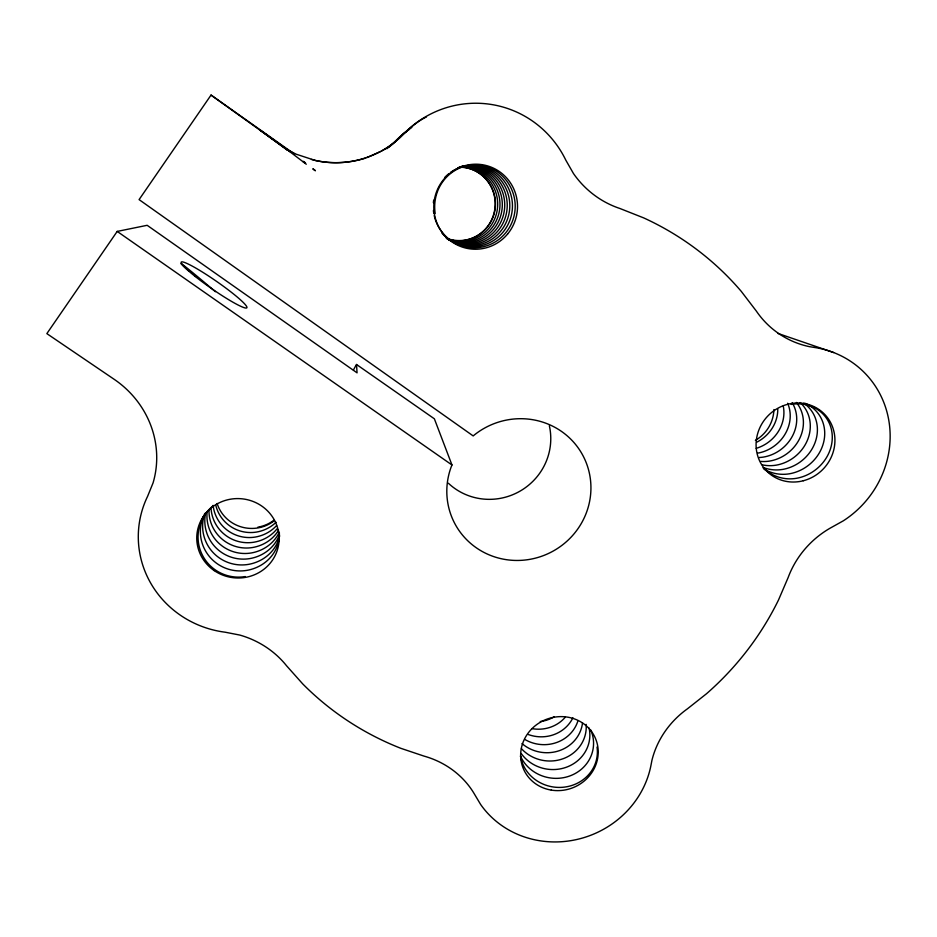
<?xml version="1.0" encoding="UTF-8"?>
<svg xmlns="http://www.w3.org/2000/svg" width="937" height="937" viewBox="0 0 937 937"><rect width="100%" height="100%" fill="white"/><g stroke="black" fill="none" stroke-linecap="round" stroke-linejoin="round"><path stroke-width="1.41" d="M353.436 370.021A154.055 150.728 -28.8 0 1 355.428 366.332L356.528 364.493L434.37 418.804L451.962 464.963L450.826 467.903A72.524 70.404 -28.1 0 0 518.747 560.443A72.524 70.404 -28.1 0 0 587.007 464.846A72.524 70.404 -28.1 0 0 474.38 434.92L473.185 435.928L139.086 199.616L211.036 95.07L294.558 154.125M356.528 364.493L357.056 372.844L147.156 225.302L117.195 231.416L46.85 333.619L114.185 379.321A96.851 92.341 20.8 0 1 153.047 482.965L147.624 496.282A99.252 95.633 5.2 0 0 225.161 632.206L239.802 635.063A91.767 86.403 -0.1 0 1 286.581 665.797L302.733 683.916A294.968 286.535 -28.2 0 0 400.977 748.37L423.934 756.077A88.945 82.796 -11.8 0 1 473.49 792.515L480.646 804.496A94.227 88.347 -21.4 0 0 577.391 839.365A94.227 88.347 -21.4 0 0 651.039 764.955L651.953 760.247A87.902 81.25 -29 0 1 687.465 708.794L706.545 693.708A294.968 286.535 -28.2 0 0 778.518 599.961L788.122 577.602A89.765 83.252 -39.6 0 1 830.053 528.21L843.3 520.831A97.729 92.376 -46.1 0 0 888.897 420.924A97.729 92.376 -46.1 0 0 814.581 347.475L809.533 346.678A95.246 89.893 -58.6 0 1 756.335 311.072L741.249 291.348A294.968 286.535 -28.2 0 0 643.731 217.911L619.978 208.518A98.198 94.239 -73.8 0 1 573.491 173.568L565.819 160.168A102.484 100.809 -81.1 0 0 403.765 133.78L400.251 137.434A100.973 97.811 71.8 0 1 315.523 160.532L296.069 154.16L286.886 149.463L211.036 95.07M386.876 148.737L388.855 147.086M391.842 144.614L404.034 133.183L411.823 127.373M426.44 116.949C409.047 125.148 398.471 142.436 381.418 151.08M380.422 151.595L366.718 157.65M365.395 158.154C347.99 163.624 329.016 164.291 311.4 159.431M777.687 333.338L833.672 352.558M117.195 231.416L451.962 464.963M290.903 152.298L259.69 129.868L287.46 150.283M312.923 168.765L315.09 170.335M303.389 161.351L305.474 162.874M302.967 161.551L305.204 163.179M313.11 169.187L315.382 170.827M306.294 164.233L286.886 149.463M549.34 425.714A60.636 59.324 -28.8 0 1 519.836 491.246A60.636 59.324 -28.8 0 1 448.366 483.223M409.364 129.283A89.191 87.82 -84.7 0 0 396.082 140.48L393.036 143.654A87.422 84.857 71.5 0 1 389.218 146.957M273.756 521.124A35.957 34.856 6.8 0 1 217.138 503.485M460.547 166.927A37.011 36.449 -84.6 0 1 494.642 210.169A37.011 36.449 -84.6 0 1 448.085 239.333M773.903 409.563A35.465 33.814 -47.1 0 1 755.374 440.343M188.571 270.746A39.448 0.855 40.4 0 1 181.427 264.105M181.216 263.847A39.448 0.855 40.4 0 1 215.416 291.712M446.949 238.385A36.695 36.227 89.5 0 0 495.087 198.421A36.988 35.665 -90 0 0 461.086 167.255M448.764 239.72A38.944 38.464 -88.4 0 0 504.317 199.265A39.272 37.831 -89.3 0 0 461.156 166.61M447.207 238.888A38.358 37.878 -89 0 0 501.904 199.042A38.675 37.269 -89.4 0 0 459.376 166.891M448.436 239.158A37.234 36.766 -90 0 0 497.289 198.632A37.539 36.18 -89.8 0 0 460.524 166.985M447.804 239.099A37.796 37.316 -89.5 0 0 499.562 198.831A38.101 36.719 -89.6 0 0 459.95 166.856M434.229 215.615A41.497 40.994 -85.9 0 0 481.747 247.099A41.497 40.994 -85.9 0 0 514.764 200.213A41.86 40.279 -88.5 0 0 468.641 165.427A41.86 40.279 -88.5 0 0 435.201 213.542M441.889 233.044A40.83 40.338 -86.6 0 0 512.024 199.956A41.181 39.635 -88.7 0 0 450.638 172.349M446.176 238.057A39.553 39.073 -87.8 0 0 506.812 199.487A39.893 38.417 -89.1 0 0 460.606 166.786M457.713 167.91A40.525 39.014 -88.9 0 1 509.377 199.722A40.186 39.694 -87.2 0 1 447.769 238.888M433.737 213.074A41.181 39.635 -88.7 0 1 433.421 210.497M433.386 202.72A41.181 39.635 -88.7 0 1 433.69 200.143M444.841 177.327A41.181 39.635 -88.7 0 1 448.6 173.884M215.768 505.219A35.84 35.583 0.2 0 0 256.656 532.04A36.227 33.615 2.8 0 0 276.064 522.26M273.791 520.328A35.711 33.17 2.8 0 1 257.886 527.18M211.001 507.772A36.894 36.613 -0.8 0 0 254.068 542.195A37.304 34.528 2.6 0 0 277.012 528.855M278.535 530.307A37.867 35.009 2.6 0 1 252.709 547.501A37.445 37.152 -1.2 0 1 208.974 510.232M276.579 525.552A36.754 34.072 2.7 0 1 255.379 537.042A36.356 36.086 -0.3 0 1 213.121 505.371M207.042 512.773A38.007 37.714 -1.7 0 0 251.327 552.959A38.44 35.501 2.5 0 0 278.629 533.563M279.308 532.122A40.291 37.058 2.4 0 1 246.876 570.375A39.822 39.483 -3 0 1 203.423 516.31M204.758 513.429A39.19 38.874 -2.6 0 0 248.41 564.39A39.659 36.52 2.4 0 0 279.659 535.788M279.425 534.746A39.038 36.004 2.5 0 1 249.886 558.581A38.593 38.288 -2.1 0 1 205.613 513.031M245.307 576.548A40.455 40.115 -3.5 0 1 213.261 505.687M554.247 716.746A34.411 32.397 7.4 0 1 540.274 721.537M572.905 717.789A35.383 33.24 7.2 0 1 528.339 734.538M577.742 721.467A35.887 33.685 7.1 0 1 524.896 739.492M582.521 722.977A36.414 34.13 7 0 1 559.26 750.701A36.414 34.13 7 0 1 522.026 743.591M565.175 717.32A34.892 32.818 7.3 0 1 532.111 728.646M521.183 753.453A37.515 35.067 6.7 0 0 565.643 767.485A37.515 35.067 6.7 0 0 589.514 730.239A37.796 34.458 -44.1 0 0 589.115 728.072M586.152 724.371A36.953 34.599 6.8 0 1 563.477 758.583A36.953 34.599 6.8 0 1 521.394 748.616M590.767 730.005A38.382 34.927 -44 0 1 593.215 738.52A38.089 35.559 6.6 0 1 565.573 777.241A38.089 35.559 6.6 0 1 520.457 756.1M597.033 747.035A38.675 36.063 6.5 0 1 564.226 787.139A38.675 36.063 6.5 0 1 520.527 756.147M777.78 409.164A35.618 32.268 -37.6 0 1 756.581 442.276M787.654 403.25A36.66 33.1 -37.5 0 1 757.705 453.145M783.25 406.072A36.121 32.678 -37.6 0 1 756.182 448.354M792.198 402.699A37.199 33.533 -37.5 0 1 763.69 457.033A36.438 35.934 -72.2 0 1 759.204 457.502M796.38 402.442A37.761 33.978 -37.5 0 1 800.104 437.602A37.761 33.978 -37.5 0 1 769.851 461.039A36.965 36.449 -72 0 1 760.739 461.414M764.135 469.179A38.675 38.101 -71.2 0 0 789.458 473.794A39.553 35.395 -37.5 0 0 823.857 441.362A39.553 35.395 -37.5 0 0 804.977 403.261M803.77 403.144A38.932 34.915 -37.5 0 1 815.658 440.858A38.932 34.915 -37.5 0 1 782.723 469.414A38.089 37.539 -71.5 0 1 764.17 467.832M800.221 402.57A38.335 34.446 -37.5 0 1 807.823 439.23A38.335 34.446 -37.5 0 1 776.187 465.162A37.515 36.988 -71.7 0 1 762.367 464.857M791.121 404.421A40.186 35.887 -37.4 0 1 832.197 434.768A40.186 35.887 -37.4 0 1 796.415 478.315A39.284 38.686 -71 0 1 763.011 467.715M214.257 570.633A41.193 39.694 5.1 0 0 278.957 542.078A41.193 39.694 5.1 0 0 220.593 502.173A41.193 39.694 5.1 0 0 214.257 570.633M507.62 234.004A42.528 41.837 -81 0 0 483.082 164.83A42.528 41.837 -81 0 0 436.267 221.296A42.528 41.837 -81 0 0 507.62 234.004M803.302 480.751A40.56 38.335 -46.1 0 0 825.075 414.763A40.56 38.335 -46.1 0 0 758.138 432.051A40.56 38.335 -46.1 0 0 803.302 480.751M551.272 790.102A39.108 36.672 -21.4 0 0 596.354 740.745A39.108 36.672 -21.4 0 0 530.658 730.028A39.108 36.672 -21.4 0 0 551.272 790.102M195.294 276.52A39.951 4.369 34.8 0 0 246.829 307.804A39.951 4.369 34.8 0 0 200.038 270.594A39.951 4.369 34.8 0 0 195.294 276.52"/></g></svg>
